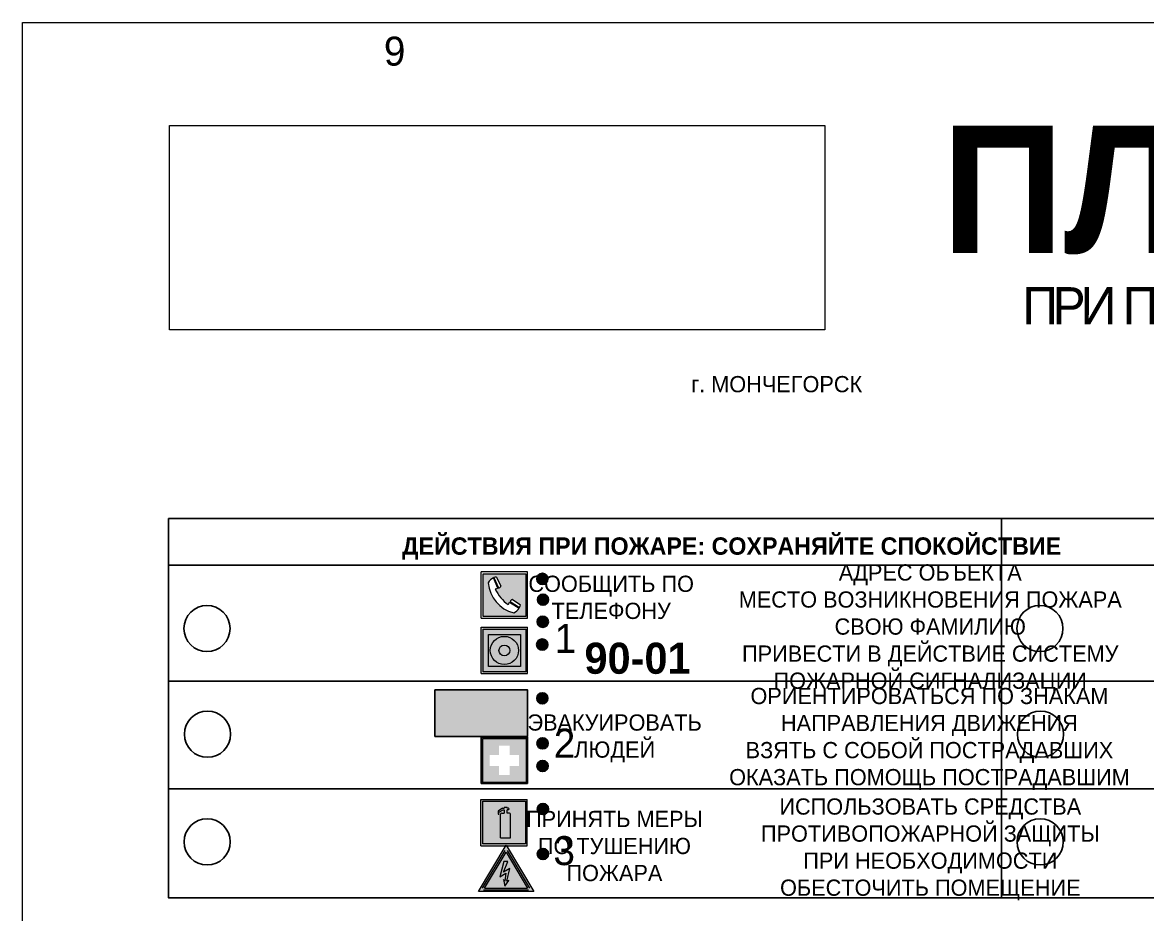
# Model space of a CAD drawing. Header units: millimetres. Extents: x 13810 to 67229, y 12374 to 21950.
# Drawn here: x 35837.9 to 36032.1, y 14782.8 to 14936.7 of the extents above; entities that cross this region are included whole.
import ezdxf

# ---------------------------------------------------------------- set-up
doc = ezdxf.new("R2010")
doc.units = ezdxf.units.MM
doc.styles.add('обычный', font='arial.ttf')
picture_1 = doc.add_image_def('image1.jpg', size_in_pixel=(337, 105))

# ---------------------------------------------------------------- blocks, each defined once
blk = doc.blocks.new('A$C3E6D3DDE')
at = {"lineweight": 5}
h = blk.add_hatch(color=40, dxfattribs=at)
h.paths.add_polyline_path([(24.1, 1.45), (16.46, -11.35), (31.74, -11.35)])
h.paths.add_polyline_path([(24.09, -0.46), (30.03, -10.41), (18.14, -10.41)], flags=16)
h.paths.add_polyline_path([(24.54, -3.08), (23.41, -6.02), (25.13, -5.01), (24.33, -8.5), (24.82, -8.27), (23.79, -9.86), (23.4, -8.04), (23.8, -8.43), (24.04, -6.29), (22.39, -7.25), (23.44, -3.08)], flags=0)
h = blk.add_hatch(color=256, dxfattribs=at)
h.paths.add_polyline_path([(24.37, 0.03, 0.567511), (23.82, 0.03), (17.59, -10.4, 0.582454), (17.86, -10.88), (30.32, -10.88, 0.582149), (30.6, -10.4)])
h.paths.add_polyline_path([(24.09, -0.46), (18.14, -10.41), (30.03, -10.41)], flags=16)
h.paths.add_polyline_path([(24.54, -3.08), (23.41, -6.02), (25.13, -5.01), (24.33, -8.5), (24.82, -8.27), (23.79, -9.86), (23.4, -8.04), (23.8, -8.43), (24.04, -6.29), (22.39, -7.25), (23.44, -3.08)], flags=0)
h = blk.add_hatch(color=40, dxfattribs=at)
h.paths.add_polyline_path([(24.09, -0.46), (18.14, -10.41), (30.03, -10.41)])
h.paths.add_polyline_path([(24.82, -8.27), (23.79, -9.86), (23.4, -8.04), (23.8, -8.43), (24.04, -6.29), (22.39, -7.25), (23.44, -3.08), (24.54, -3.08), (23.41, -6.02), (25.13, -5.01), (24.33, -8.5)], flags=16)
at = {"color": 40, "lineweight": 5}
for p, q in [((16.46, -11.35), (24.1, 1.45)), ((24.1, 1.45), (31.74, -11.35))]:
    blk.add_line(p, q, dxfattribs=at)
at = {"lineweight": 5}
for p, q in [((17.59, -10.4), (23.82, 0.03)), ((24.37, 0.03), (30.6, -10.4)), ((18.14, -10.41), (24.09, -0.46)), ((23.44, -3.08), (22.39, -7.25)), ((23.41, -6.02), (24.54, -3.08)), ((24.54, -3.08), (23.44, -3.08)), ((24.09, -0.46), (30.03, -10.41)), ((25.13, -5.01), (23.41, -6.02)), ((24.33, -8.5), (25.13, -5.01)), ((22.39, -7.25), (24.04, -6.29)), ((23.8, -8.43), (23.4, -8.04)), ((23.4, -8.04), (23.79, -9.86)), ((23.79, -9.86), (24.82, -8.27)), ((24.04, -6.29), (23.8, -8.43)), ((24.82, -8.27), (24.33, -8.5)), ((17.86, -10.88), (30.32, -10.88)), ((18.14, -10.41), (30.03, -10.41))]:
    blk.add_line(p, q, dxfattribs=at)
at = {"color": 50, "lineweight": 5}
blk.add_line((31.74, -11.35), (16.46, -11.35), dxfattribs=at)
blk = doc.blocks.new('A$C456E1F9C')
at = {"lineweight": 5}
h = blk.add_hatch(color=242, dxfattribs=at)
h.paths.add_polyline_path([(0.51, -1.47), (0.51, -13.26), (12.29, -13.26), (12.29, -1.47)])
h.paths.add_polyline_path([(5.42, -4.95, -0.254479), (4.78, -5.4), (3.52, -2.53, -0.209735), (4.23, -2.4)], flags=16)
h.paths.add_polyline_path([(8.53, -8.6), (10.87, -10.17), (10.54, -10.76), (8.03, -9.13, -0.192251)], flags=16)
h.paths.add_polyline_path([(4.61, -5.49, 0.005518), (3.87, -5.72, 0.128647), (7.49, -10.01, 0.00809), (7.83, -9.33), (10.47, -10.97, -0.16736), (8.99, -12.25, -0.327862), (1.95, -3.95, -0.166952), (3.36, -2.62)], flags=16)
at = {"color": 242, "lineweight": 5}
for p, q in [((0, -13.77), (0, -0.97)), ((12.8, -0.97), (0, -0.97)), ((4.61, -5.49), (3.36, -2.62)), ((3.52, -2.53), (4.78, -5.4)), ((4.23, -2.4), (5.42, -4.95)), ((12.8, -13.77), (12.8, -0.97)), ((8.03, -9.13), (10.54, -10.76)), ((10.81, -10.12), (8.53, -8.6)), ((7.83, -9.33), (10.47, -10.97)), ((10.54, -10.76), (10.8, -10.3)), ((10.8, -10.3), (10.81, -10.12)), ((0, -13.77), (12.8, -13.77))]:
    blk.add_line(p, q, dxfattribs=at)
blk.add_lwpolyline([(0.51, -1.47), (12.29, -1.47), (12.29, -13.26), (0.51, -13.26)], close=True, dxfattribs=at)
for centre, radius, start, end in [((4.59, -5.34), 2.99, 114.2845, 152.1974), ((4.02, -3.27), 0.891, 76.3284, 123.7092), ((11.12, -3.31), 9.19, 183.9915, 256.6009), ((14.98, -39.1), 35.17, 107.1487, 108.4135), ((13.86, -0.94), 11.08, 205.5536, 234.8762), ((4.68, -4.59), 0.824, 276.9621, 334.0723), ((8.94, -9.5), 0.989, 114.4092, 157.9388), ((-13.31, 0.8), 23.44, 332.5487, 334.4027), ((7.87, -9.46), 3, 291.9291, 329.9329)]:
    blk.add_arc(centre, radius, start, end, dxfattribs=at)
blk = doc.blocks.new('A$C54414219')
at = {"true_color": 0xffffff}
h = blk.add_hatch(color=7, dxfattribs=at)
h.paths.add_polyline_path([(2.39, -9.45), (2.39, -18.3), (11.23, -18.3), (11.23, -9.45)], flags=0)
h.paths.add_polyline_path([(10.71, -13.87, -1), (2.92, -13.87, -1)], flags=0)
h.paths.add_polyline_path([(8.3, -13.87, -1), (5.33, -13.87, -1)], flags=0)
h.paths.add_polyline_path([(0.41, -7.47), (0.41, -20.27), (13.21, -20.27), (13.21, -7.47)])
h.paths.add_polyline_path([(0.92, -19.77), (12.71, -19.77), (12.71, -7.98), (0.92, -7.98)], flags=16)
h.paths.add_polyline_path([(11.23, -9.45), (11.23, -18.3), (2.39, -18.3), (2.39, -9.45)], flags=0)
at = {"lineweight": 5}
h = blk.add_hatch(color=242, dxfattribs=at)
h.paths.add_polyline_path([(12.71, -7.98), (0.92, -7.98), (0.92, -19.77), (12.71, -19.77)])
h.paths.add_polyline_path([(11.23, -18.3), (2.39, -18.3), (2.39, -9.45), (11.23, -9.45)], flags=16)
h.paths.add_polyline_path([(10.71, -13.87, -1), (2.92, -13.87, -1)], flags=0)
h.paths.add_polyline_path([(8.3, -13.87, -1), (5.33, -13.87, -1)], flags=0)
at = {"true_color": 0xffffff}
h = blk.add_hatch(color=7, dxfattribs=at)
h.paths.add_polyline_path([(2.39, -9.45), (2.39, -18.3), (11.23, -18.3), (11.23, -9.45)])
h.paths.add_polyline_path([(10.71, -13.87, -1), (2.92, -13.87, -1)], flags=16)
h.paths.add_polyline_path([(8.3, -13.87, -1), (5.33, -13.87, -1)], flags=0)
at = {"lineweight": 5}
h = blk.add_hatch(color=242, dxfattribs=at)
h.paths.add_polyline_path([(2.92, -13.87, 1), (10.71, -13.87, 1)])
h.paths.add_polyline_path([(8.3, -13.87, -1), (5.33, -13.87, -1)], flags=16)
at = {"color": 242, "lineweight": 5}
for p, q in [((0.41, -20.27), (0.41, -7.47)), ((0.41, -7.47), (13.21, -7.47)), ((0.41, -7.47), (13.21, -7.47)), ((13.21, -20.27), (13.21, -7.47)), ((0.41, -20.27), (13.21, -20.27))]:
    blk.add_line(p, q, dxfattribs=at)
for points in [[(0.92, -7.98), (12.71, -7.98), (12.71, -19.77), (0.92, -19.77)], [(2.39, -9.45), (11.23, -9.45), (11.23, -18.3), (2.39, -18.3)]]:
    blk.add_lwpolyline(points, close=True, dxfattribs=at)
for radius in [3.89, 1.49]:
    blk.add_circle((6.81, -13.87), radius, dxfattribs=at)
blk = doc.blocks.new('A$C32E8229D')
at = {"true_color": 0xffffff}
blk.add_hatch(color=7, dxfattribs=at).paths.add_polyline_path([(0, 0), (0, -8), (16, -8), (16, 0)])
h = blk.add_hatch(color=126)
h.paths.add_polyline_path([(0.2, -0.2), (15.8, -0.2), (15.8, -7.8), (0.2, -7.8)])
h.paths.add_polyline_path([(13.49, -2.05), (12.08, -2.05), (11.37, -2.63, 0.162397), (11.29, -2.84), (11.29, -3.63), (10.35, -3.63), (10.35, -4.05), (11.68, -4.05), (11.68, -3.48), (12.26, -4.28), (11.29, -5.1), (11.29, -6.78), (11.85, -6.78), (11.85, -5.44), (12.8, -4.64), (12.8, -5.94), (14.46, -5.94), (14.46, -5.39), (13.45, -5.39), (13.45, -3.97), (12.46, -2.59), (13.15, -2.59), (13.69, -3.34), (14.18, -3)], flags=16)
h.paths.add_polyline_path([(10.74, -1.82, 1), (11.8, -1.82, 1)], flags=16)
h.paths.add_polyline_path([(9.39, -3.59), (5.99, -3.59), (6.56, -3.03), (5.91, -3.03), (5.1, -3.83), (5.91, -4.64), (6.56, -4.64), (5.99, -4.09), (9.39, -4.09)], flags=16)
h.paths.add_polyline_path([(4.29, -1.08), (1.72, -1.08), (1.72, -6.6), (4.29, -6.6)], flags=16)
at = {"color": 126}
blk.add_lwpolyline([(16, -8), (0, -8), (0, 0), (16, 0)], close=True, dxfattribs=at)
blk = doc.blocks.new('A$C18900ED3')
h = blk.add_hatch(color=126)
h.paths.add_polyline_path([(-0.18, -0.18), (-7.02, -0.18), (-7.02, -7.02), (-0.18, -7.02)])
h.paths.add_polyline_path([(-5.89, -4.46), (-5.89, -2.77), (-4.46, -2.77), (-4.46, -1.31), (-2.77, -1.31), (-2.77, -2.77), (-1.33, -2.77), (-1.33, -4.46), (-2.77, -4.46), (-2.77, -5.89), (-4.46, -5.89), (-4.46, -4.46)], flags=16)
at = {"color": 126}
for p, q in [((-7.2, 0), (-7.2, -7.2)), ((0, 0), (-7.2, 0)), ((0, -7.2), (0, 0)), ((-7.02, -7.02), (-7.02, -0.18)), ((-7.02, -0.18), (-0.18, -0.18)), ((-0.18, -0.18), (-0.18, -7.02)), ((-7.2, -7.2), (0, -7.2)), ((-0.18, -7.02), (-7.02, -7.02))]:
    blk.add_line(p, q, dxfattribs=at)
blk = doc.blocks.new('A$C3AD82952')
at = {"true_color": 0xf5f5ff}
h = blk.add_hatch(color=7, dxfattribs=at)
h.dxf.hatch_style = 1
h.paths.add_polyline_path([(8.21, 8.73, 0.414214), (7.89, 9.05), (7.22, 9.05), (7.22, 9.92), (7.59, 9.92, 1), (7.57, 10.36), (7.22, 10.36), (7.22, 10.6), (6.43, 10.6), (6.43, 10.36), (6.01, 10.36), (4.74, 9.59), (4.74, 8.69), (4.98, 8.73), (4.98, 9.26), (6.12, 9.91), (6.43, 9.91), (6.43, 9.05), (5.76, 9.05, 0.414214), (5.44, 8.73), (5.44, 2.2), (8.21, 2.2)], flags=0)
h.paths.add_polyline_path([(12.8, 12.8), (0, 12.8), (0, 0), (12.8, 0)])
h.paths.add_polyline_path([(0.51, 12.29), (12.29, 12.29), (12.29, 0.51), (0.51, 0.51)], flags=16)
h.paths.add_polyline_path([(4.74, 9.59), (6.01, 10.36), (6.43, 10.36), (6.43, 10.6), (7.22, 10.6), (7.22, 10.36), (7.59, 10.36, -0.94586), (7.59, 9.92), (7.22, 9.92), (7.22, 9.05), (7.89, 9.05, -0.414214), (8.21, 8.73), (8.21, 2.2), (5.44, 2.2), (5.44, 8.73, -0.414214), (5.76, 9.05), (6.43, 9.05), (6.43, 9.91), (6.12, 9.91), (4.98, 9.26), (4.98, 8.73), (4.74, 8.69)], flags=0)
h = blk.add_hatch(color=242)
h.dxf.hatch_style = 1
h.paths.add_polyline_path([(12.29, 12.29), (0.51, 12.29), (0.51, 0.51), (12.29, 0.51)])
h.paths.add_polyline_path([(4.74, 8.69), (4.74, 9.59), (6.01, 10.36), (6.43, 10.36), (6.43, 10.6), (7.22, 10.6), (7.22, 10.36), (7.59, 10.36, -0.94586), (7.59, 9.92), (7.22, 9.92), (7.22, 9.05), (7.89, 9.05, -0.414214), (8.21, 8.73), (8.21, 2.2), (5.44, 2.2), (5.44, 8.73, -0.414214), (5.76, 9.05), (6.43, 9.05), (6.43, 9.91), (6.12, 9.91), (4.98, 9.26), (4.98, 8.73)], flags=16)
h = blk.add_hatch(color=7, dxfattribs=at)
h.dxf.hatch_style = 1
h.paths.add_polyline_path([(8.21, 8.73, 0.414214), (7.89, 9.05), (7.22, 9.05), (7.22, 9.92), (7.59, 9.92, 1), (7.57, 10.36), (7.22, 10.36), (7.22, 10.6), (6.43, 10.6), (6.43, 10.36), (6.01, 10.36), (4.74, 9.59), (4.74, 8.69), (4.98, 8.73), (4.98, 9.26), (6.12, 9.91), (6.43, 9.91), (6.43, 9.05), (5.76, 9.05, 0.414214), (5.44, 8.73), (5.44, 2.2), (8.21, 2.2)])
at = {"color": 242, "lineweight": 5}
for p, q in [((0, 0), (0, 12.8)), ((0, 12.8), (12.8, 12.8)), ((12.8, 0), (12.8, 12.8)), ((6.01, 10.36), (4.74, 9.59)), ((4.74, 9.59), (4.74, 8.69)), ((4.98, 9.26), (6.12, 9.91)), ((6.01, 10.36), (6.43, 10.36)), ((6.12, 9.91), (6.43, 9.91)), ((7.22, 10.6), (6.43, 10.6)), ((6.43, 10.6), (6.43, 10.36)), ((6.43, 9.91), (6.43, 9.05)), ((7.22, 10.36), (7.22, 10.6)), ((7.59, 10.36), (7.22, 10.36)), ((7.22, 9.05), (7.22, 9.92)), ((7.59, 9.92), (7.22, 9.92)), ((4.74, 8.69), (4.98, 8.73)), ((4.98, 8.73), (4.98, 9.26)), ((5.44, 2.2), (5.44, 8.73)), ((5.76, 9.05), (6.43, 9.05)), ((7.89, 9.05), (7.22, 9.05)), ((8.21, 2.2), (8.21, 8.73)), ((0, 0), (12.8, 0)), ((5.44, 2.2), (8.21, 2.2))]:
    blk.add_line(p, q, dxfattribs=at)
blk.add_lwpolyline([(0.51, 12.29), (12.29, 12.29), (12.29, 0.51), (0.51, 0.51)], close=True, dxfattribs=at)
for centre, radius, start, end in [((7.58, 10.14), 0.223, 273.1875, 86.8125), ((5.76, 8.73), 0.32, 90, 180), ((7.89, 8.73), 0.32, 0, 90)]:
    blk.add_arc(centre, radius, start, end, dxfattribs=at)

msp = doc.modelspace()

# ---------------------------------------------------------------- hatches: boundary and pattern name
at = {"lineweight": 0}
h = msp.add_hatch(color=256, dxfattribs=at)
h.dxf.hatch_style = 1
h.paths.add_polyline_path([(35926.66, 14840.73, 1), (35928.59, 14840.73, 1)])
h = msp.add_hatch(color=256, dxfattribs=at)
h.dxf.hatch_style = 1
h.paths.add_polyline_path([(35926.76, 14837.14, 1), (35928.69, 14837.14, 1)])
h = msp.add_hatch(color=256, dxfattribs=at)
h.dxf.hatch_style = 1
h.paths.add_polyline_path([(35926.72, 14833.33, 1), (35928.65, 14833.33, 1)])
h = msp.add_hatch(color=256, dxfattribs=at)
h.dxf.hatch_style = 1
h.paths.add_polyline_path([(35926.64, 14829.4, 1), (35928.57, 14829.4, 1)])
h = msp.add_hatch(color=256, dxfattribs=at)
h.dxf.hatch_style = 1
h.paths.add_polyline_path([(35926.65, 14820.13, 1), (35928.58, 14820.13, 1)])
h = msp.add_hatch(color=256, dxfattribs=at)
h.dxf.hatch_style = 1
h.paths.add_polyline_path([(35926.69, 14812.35, 1), (35928.62, 14812.35, 1)])
h = msp.add_hatch(color=256, dxfattribs=at)
h.dxf.hatch_style = 1
h.paths.add_polyline_path([(35926.68, 14808.45, 1), (35928.62, 14808.45, 1)])
h = msp.add_hatch(color=256, dxfattribs=at)
h.dxf.hatch_style = 1
h.paths.add_polyline_path([(35926.74, 14801.03, 1), (35928.67, 14801.03, 1)])
h = msp.add_hatch(color=256, dxfattribs=at)
h.dxf.hatch_style = 1
h.paths.add_polyline_path([(35926.75, 14793.26, 1), (35928.68, 14793.26, 1)])

# ---------------------------------------------------------------- linework, layer by layer
at = {"color": 126, "lineweight": 0, "true_color": 0x008754}
msp.add_lwpolyline([(35837.9, 14936.73), (36437.9, 14936.73), (36437.9, 14541.73), (35837.9, 14541.73)], close=True, dxfattribs=at)
msp.add_lwpolyline([(35837.9, 14936.73), (36437.9, 14936.73), (36437.9, 14541.73), (35837.9, 14541.73)], close=True, dxfattribs=at)
msp.add_lwpolyline([(35837.9, 14936.73), (36437.9, 14936.73), (36437.9, 14541.73), (35837.9, 14541.73)], close=True, dxfattribs=at)
msp.add_lwpolyline([(35837.9, 14936.73), (36437.9, 14936.73), (36437.9, 14541.73), (35837.9, 14541.73)], close=True, dxfattribs=at)
for points in [[(35863.11, 14843.08), (36006.88, 14843.08), (36006.88, 14851.13), (35863.11, 14851.13)], [(36006.88, 14843.08), (36150.64, 14843.08), (36150.64, 14851.13), (36006.88, 14851.13)], [(35863.11, 14843.08), (36006.88, 14843.08), (36006.88, 14785.68), (35863.11, 14785.68)], [(36006.88, 14843.08), (36150.64, 14843.08), (36150.64, 14785.68), (36006.88, 14785.68)]]:
    msp.add_lwpolyline(points, close=True)
for points in [[(35921.53, 14823.08), (35863.11, 14823.08), (36006.88, 14823.08)], [(36065.29, 14823.08), (36006.88, 14823.08), (36150.64, 14823.08)], [(35921.53, 14804.51), (35863.11, 14804.51), (36006.88, 14804.51)], [(36065.29, 14804.51), (36006.88, 14804.51), (36150.64, 14804.51)]]:
    msp.add_lwpolyline(points)
for centre, radius in [((35927.62, 14840.73), 0.966), ((35927.73, 14837.14), 0.966), ((35869.74, 14832.16), 3.98), ((36013.5, 14832.16), 3.98), ((35927.69, 14833.33), 0.966), ((35927.6, 14829.4), 0.966), ((35927.62, 14820.13), 0.966), ((35869.83, 14813.93), 3.98), ((36013.6, 14813.93), 3.98), ((35927.66, 14812.35), 0.966), ((35927.65, 14808.45), 0.966), ((35927.71, 14801.03), 0.966), ((35869.77, 14795.35), 3.98), ((36013.54, 14795.35), 3.98), ((35927.71, 14793.26), 0.966)]:
    msp.add_circle(centre, radius)

# ---------------------------------------------------------------- block references
for name, p, xscale, yscale, zscale in [('A$C456E1F9C', (35917.07, 14842.54), 0.625, 0.625, 0.625), ('A$C54414219', (35916.81, 14837.05), 0.625, 0.625, 0.625), ('A$C18900ED3', (35925.07, 14813.41), 1.111111111007631, 1.111111111007631, 1.111111111007631), ('A$C3AD82952', (35917.01, 14794.68), 0.625, 0.625, 0.625), ('A$C3E6D3DDE', (35906.3, 14793.87), 0.625, 0.625, 0.625)]:
    msp.add_blockref(name, p, dxfattribs=dict(xscale=xscale, yscale=yscale, zscale=zscale))
at = {"xscale": -1}
msp.add_blockref('A$C32E8229D', (35925.07, 14821.56), dxfattribs=at)

# ---------------------------------------------------------------- texts
at = {"lineweight": 0, "style": 'обычный'}
for s, insert, char_height, width, attachment_point in [('{\\fProxima Nova Rg|b0|i0|c204|p2;9\\H1.1997x; }', (35902.13, 14931.75), 5, 126.6484, 5), ('{\\fProxima Nova Rg|b1|i0|c204|p2;ПЛАН ЭВАКУАЦИИ}', (35996.52, 14918.95), 22, 493.8901, 1), ('\\pi-8.4,l8.4,t8.4;{\\fProxima Nova Rg|b0|i0|c204|p2;г. МОНЧЕГОРСК\\H1.1997x; }', (35968.07, 14874.31), 2.8, 126.6484, 5), ('{\\fProxima Nova Rg|b1|i0|c204|p2;ДЕЙСТВИЯ ПРИ ПОЖАРЕ: СОХРАНЯЙТЕ СПОКОЙСТВИЕ\\H1.6644x; }', (35960.28, 14845.96), 3, 175.1736, 5), ('\\pi-8.4,l8.4,t8.4;{\\fProxima Nova Rg|b0|i0|c204|p2;АДРЕС ОБЪЕКТА\\PМЕСТО ВОЗНИКНОВЕНИЯ ПОЖАРА \\PСВОЮ ФАМИЛИЮ\\PПРИВЕСТИ В ДЕЙСТВИЕ СИСТЕМУ \\PПОЖАРНОЙ СИГНАЛИЗАЦИИ}', (35994.57, 14832.1), 2.8, 126.6484, 5), ('{\\fProxima Nova Rg|b0|i0|c204|p2;СООБЩИТЬ ПО \\PТЕЛЕФОНУ}', (35939.5, 14837.53), 2.8, 126.6484, 5), ('{\\fProxima Nova Rg|b0|i0|c204|p2;1\\H1.1667x; }', (35931.6, 14830.47), 5, 126.6484, 5), ('{\\fProxima Nova Rg|b1|i0|c204|p2;\\H1.0714x;90-01\\fProxima Nova Rg|b0|i0|c204|p2;\\H0.93331x; \\H1.3449x; }', (35944.05, 14827), 5, 126.6484, 5), ('\\pi-8.4,l8.4,t8.4;{\\fProxima Nova Rg|b0|i0|c204|p2;ОРИЕНТИРОВАТЬСЯ ПО ЗНАКАМ \\PНАПРАВЛЕНИЯ ДВИЖЕНИЯ\\PВЗЯТЬ С СОБОЙ ПОСТРАДАВШИХ\\PОКАЗАТЬ ПОМОЩЬ ПОСТРАДАВШИМ}', (35994.43, 14813.12), 2.8, 126.6484, 5), ('{\\fProxima Nova Rg|b0|i0|c204|p2;ЭВАКУИРОВАТЬ \\PЛЮДЕЙ}', (35940.1, 14813.21), 2.8, 126.6484, 5), ('{\\fProxima Nova Rg|b0|i0|c204|p2;2\\H1.1967x; }', (35931.45, 14812.38), 5, 126.6484, 5), ('\\pi-8.4,l8.4,t8.4;{\\fProxima Nova Rg|b0|i0|c204|p2;ИСПОЛЬЗОВАТЬ СРЕДСТВА \\PПРОТИВОПОЖАРНОЙ ЗАЩИТЫ \\PПРИ НЕОБХОДИМОСТИ \\PОБЕСТОЧИТЬ ПОМЕЩЕНИЕ}', (35994.58, 14794.05), 2.8, 126.6484, 5), ('{\\fProxima Nova Rg|b0|i0|c204|p2;ПРИНЯТЬ МЕРЫ \\PПО ТУШЕНИЮ \\PПОЖАРА}', (35940.06, 14794.63), 2.8, 126.6484, 5), ('{\\fProxima Nova Rg|b0|i0|c204|p2;3\\H1.1967x; }', (35931.39, 14793.81), 5, 126.6484, 5)]:
    msp.add_mtext(s, dxfattribs=dict(at, insert=insert, char_height=char_height, width=width, attachment_point=attachment_point))
at = {"color": 0, "lineweight": 0, "insert": (36147.92, 14891.24), "char_height": 8, "width": 449.2158, "attachment_point": 5, "style": 'обычный'}
msp.add_mtext('{\\fArial Black|b1|i0|c204|p34;\\H2x;\\T0.85;  \\fArial Narrow|b0|i0|c204|p34;\\H0.8x;\\W0.9;\\P\\fProxima Nova Rg|b0|i0|c204|p2;\\H0.5x;\\W1;\\C256;ПРИ ПОЖАРЕ  ИЛИ ДРУГИХ ЧРЕЗВЫЧАЙНЫХ СИТУАЦИЯХ  ИЗ ПОМЕЩЕНИЙ \\fProxima Nova Rg|b1|i0|c204|p2;\\H1.25x;\\Pк.2 ЦЭН-1 : ГМО-1, ЭО-1, АБК-3 отм. 0,00}', dxfattribs=at)

# ---------------------------------------------------------------- pictures from other files: only their frames are drawn
at = {"color": 7, "lineweight": 0, "true_color": 0xf5f5ff}
image = msp.add_image(picture_1, insert=(35863.26, 14883.71), size_in_units=(113.11, 35.24), dxfattribs=at)
image.dxf.flags = 7

doc.saveas('drawing.dxf')
